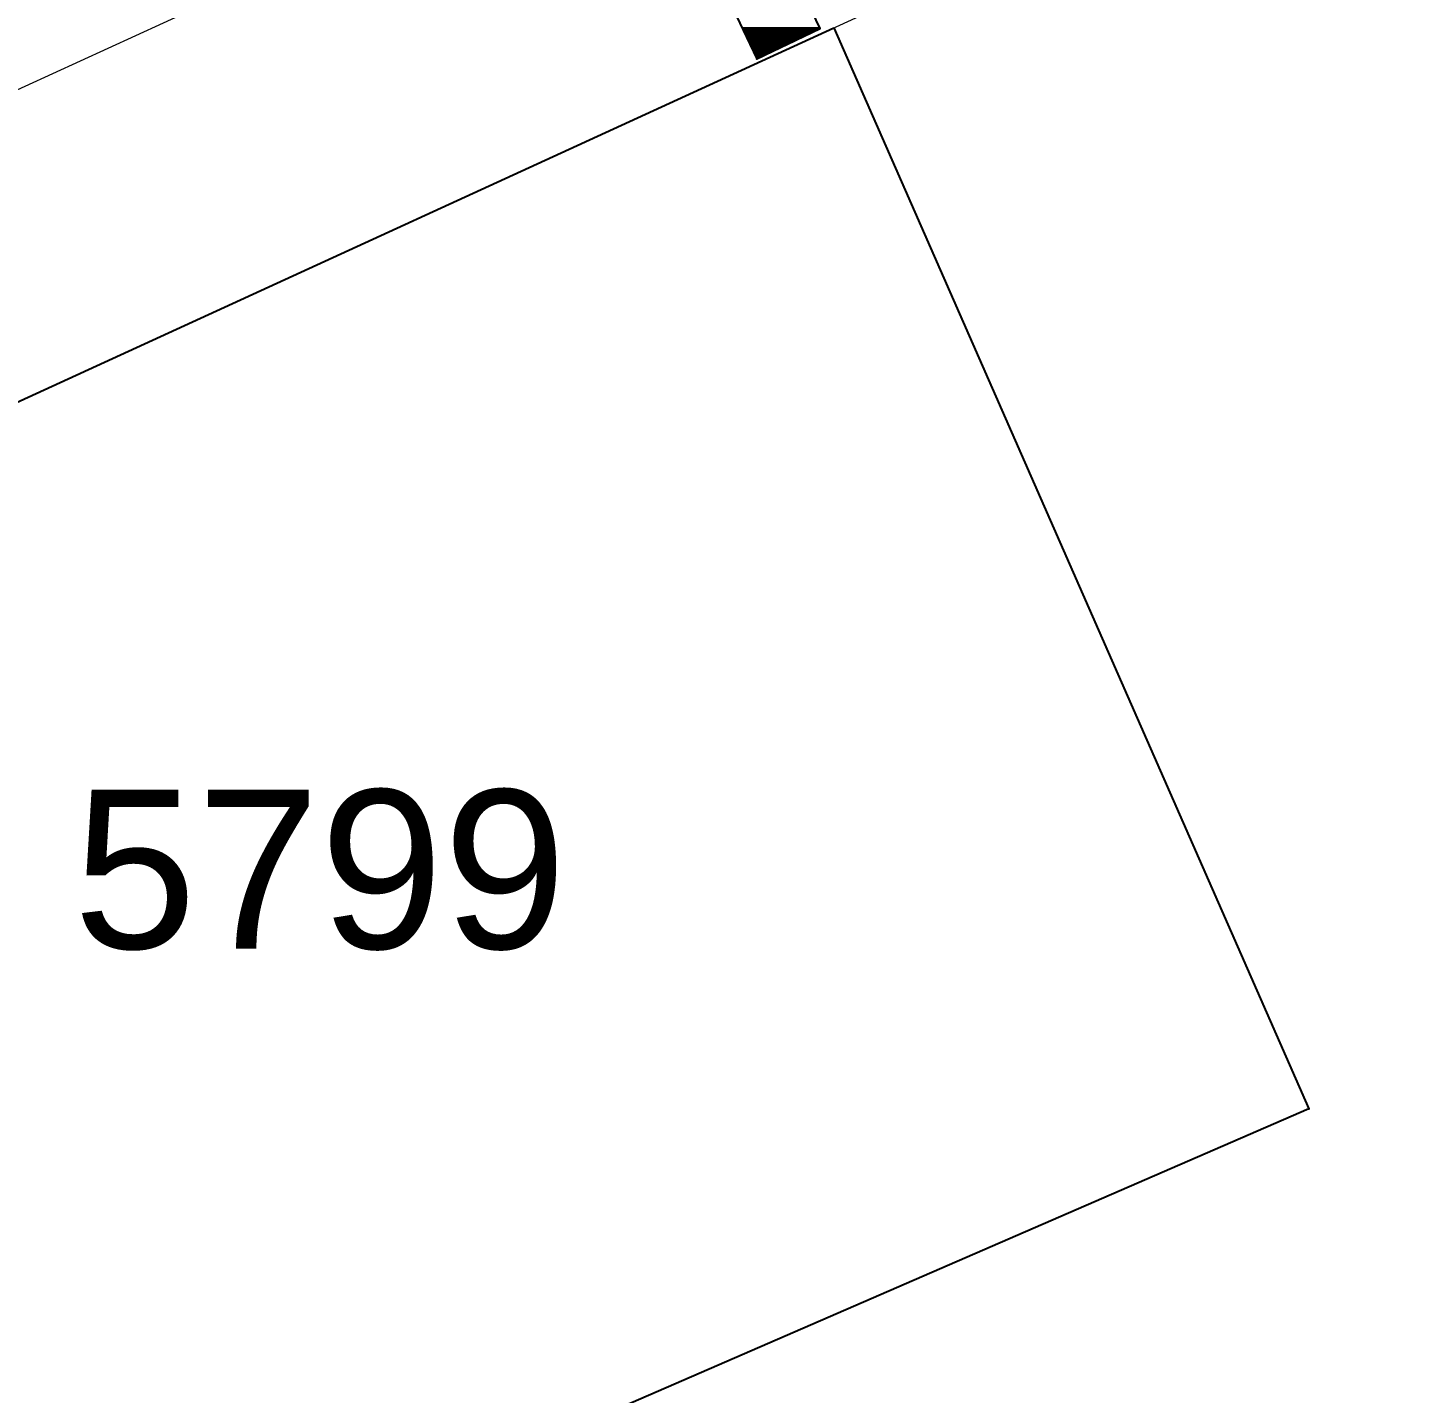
# Model space of a CAD drawing. Header units: centimetres. Extents: x 14449 to 53524, y -19051 to -10746.
# Drawn here: x 26210 to 26382.9, y -17580.5 to -17410.3 of the extents above; entities that cross this region are included whole.
import ezdxf

# ---------------------------------------------------------------- set-up
doc = ezdxf.new("R2010")
doc.units = ezdxf.units.CM
doc.layers.add('ADAKENARI', color=18, linetype='Continuous', lineweight=0)
doc.layers.add('ANTET_YAZI', color=5, linetype='Continuous', lineweight=0)
doc.styles.get("Standard").update_dxf_attribs({"font": 'arial.ttf'})

msp = doc.modelspace()

# ---------------------------------------------------------------- linework, layer by layer
for p, q in [((26111.17, -17501.67), (26310.5, -17410.28, 82.99)), ((26299.04, -17410.29), (26308.74, -17410.3)), ((26299.04, -17410.29), (26308.74, -17410.29)), ((26299.04, -17410.3), (26308.75, -17410.3)), ((26299.05, -17410.31), (26308.75, -17410.32)), ((26299.05, -17410.31), (26308.75, -17410.31)), ((26299.05, -17410.32), (26308.76, -17410.32)), ((26299.06, -17410.33), (26308.76, -17410.33)), ((26299.06, -17410.34), (26308.77, -17410.35)), ((26299.06, -17410.34), (26308.76, -17410.34)), ((26299.07, -17410.35), (26308.77, -17410.35)), ((26299.07, -17410.36), (26308.78, -17410.37)), ((26299.07, -17410.36), (26308.77, -17410.36)), ((26299.08, -17410.37), (26308.78, -17410.37)), ((26299.08, -17410.38), (26308.78, -17410.38)), ((26299.09, -17410.39), (26308.76, -17410.39)), ((26299.09, -17410.39), (26308.77, -17410.39)), ((26299.09, -17410.4), (26308.74, -17410.4)), ((26299.1, -17410.41), (26308.71, -17410.42)), ((26299.1, -17410.41), (26308.73, -17410.41)), ((26299.1, -17410.42), (26308.7, -17410.42)), ((26299.11, -17410.43), (26308.68, -17410.43)), ((26299.11, -17410.44), (26308.65, -17410.44)), ((26299.11, -17410.44), (26308.67, -17410.44)), ((26299.12, -17410.45), (26308.64, -17410.45)), ((26299.12, -17410.46), (26308.61, -17410.47)), ((26299.12, -17410.46), (26308.62, -17410.46)), ((26299.13, -17410.47), (26308.59, -17410.47)), ((26299.13, -17410.48), (26308.56, -17410.49)), ((26299.13, -17410.48), (26308.58, -17410.48)), ((26299.14, -17410.49), (26308.55, -17410.49)), ((26299.14, -17410.5), (26308.53, -17410.5)), ((26299.14, -17410.51), (26308.52, -17410.51)), ((26299.15, -17410.51), (26308.5, -17410.51)), ((26299.15, -17410.52), (26308.49, -17410.52)), ((26299.15, -17410.53), (26308.47, -17410.53)), ((26299.16, -17410.53), (26308.46, -17410.54)), ((26299.16, -17410.54), (26308.44, -17410.54)), ((26299.16, -17410.55), (26308.43, -17410.55)), ((26299.17, -17410.56), (26308.4, -17410.56)), ((26299.17, -17410.56), (26308.42, -17410.56)), ((26299.17, -17410.57), (26308.39, -17410.57)), ((26299.18, -17410.58), (26308.36, -17410.59)), ((26299.18, -17410.58), (26308.37, -17410.58)), ((26299.18, -17410.59), (26308.34, -17410.59)), ((26299.19, -17410.6), (26308.33, -17410.6)), ((26299.19, -17410.61), (26308.3, -17410.61)), ((26299.19, -17410.61), (26308.31, -17410.61)), ((26299.2, -17410.62), (26308.28, -17410.62)), ((26299.2, -17410.63), (26308.25, -17410.64)), ((26299.2, -17410.63), (26308.27, -17410.63)), ((26299.21, -17410.64), (26308.24, -17410.64)), ((26299.21, -17410.65), (26308.21, -17410.66)), ((26299.21, -17410.65), (26308.22, -17410.65)), ((26299.22, -17410.66), (26308.19, -17410.66)), ((26299.22, -17410.67), (26308.18, -17410.67)), ((26299.22, -17410.68), (26308.16, -17410.68)), ((26299.23, -17410.68), (26308.15, -17410.68)), ((26299.23, -17410.69), (26308.13, -17410.69)), ((26299.23, -17410.7), (26308.12, -17410.7)), ((26299.24, -17410.7), (26308.1, -17410.71)), ((26299.24, -17410.71), (26308.09, -17410.71)), ((26299.24, -17410.72), (26308.08, -17410.72)), ((26299.25, -17410.73), (26308.05, -17410.73)), ((26299.25, -17410.73), (26308.06, -17410.73)), ((26299.25, -17410.74), (26308.03, -17410.74)), ((26299.26, -17410.75), (26308, -17410.76)), ((26299.26, -17410.75), (26308.02, -17410.75)), ((26299.27, -17410.76), (26307.99, -17410.76)), ((26299.27, -17410.77), (26307.97, -17410.77)), ((26299.27, -17410.78), (26307.96, -17410.78)), ((26299.28, -17410.78), (26307.94, -17410.78)), ((26299.28, -17410.79), (26307.93, -17410.79)), ((26299.28, -17410.8), (26307.91, -17410.8)), ((26299.29, -17410.8), (26307.9, -17410.81)), ((26299.29, -17410.81), (26307.88, -17410.81)), ((26299.29, -17410.82), (26307.87, -17410.82)), ((26299.3, -17410.82), (26307.85, -17410.83)), ((26299.3, -17410.83), (26307.84, -17410.83)), ((26299.3, -17410.84), (26307.82, -17410.84)), ((26299.31, -17410.85), (26307.79, -17410.85)), ((26299.31, -17410.85), (26307.81, -17410.85)), ((26299.31, -17410.86), (26307.78, -17410.86)), ((26299.32, -17410.87), (26307.75, -17410.88)), ((26299.32, -17410.87), (26307.77, -17410.87)), ((26299.32, -17410.88), (26307.74, -17410.88)), ((26299.33, -17410.89), (26307.72, -17410.89)), ((26299.33, -17410.9), (26307.69, -17410.9)), ((26299.33, -17410.9), (26307.71, -17410.9)), ((26299.34, -17410.91), (26307.68, -17410.91)), ((26299.34, -17410.92), (26307.65, -17410.93)), ((26299.34, -17410.92), (26307.66, -17410.92)), ((26299.35, -17410.93), (26307.63, -17410.93)), ((26299.35, -17410.94), (26307.62, -17410.94)), ((26299.35, -17410.95), (26307.6, -17410.95)), ((26299.36, -17410.95), (26307.59, -17410.95)), ((26299.36, -17410.96), (26307.57, -17410.96)), ((26299.36, -17410.97), (26307.56, -17410.97)), ((26299.37, -17410.97), (26307.54, -17410.98)), ((26299.37, -17410.98), (26307.53, -17410.98)), ((26299.37, -17410.99), (26307.51, -17410.99)), ((26299.38, -17410.99), (26307.5, -17411)), ((26299.38, -17411), (26307.48, -17411)), ((26299.38, -17411.01), (26307.47, -17411.01)), ((26299.39, -17411.02), (26307.44, -17411.02)), ((26299.39, -17411.02), (26307.45, -17411.02)), ((26299.39, -17411.03), (26307.43, -17411.03)), ((26310.5, -17410.28, 82.99), (26369.74, -17545.06)), ((26299.4, -17411.04), (26307.4, -17411.05)), ((26299.4, -17411.04), (26307.41, -17411.04)), ((26299.4, -17411.05), (26307.38, -17411.05)), ((26299.41, -17411.06), (26307.37, -17411.06)), ((26299.41, -17411.07), (26307.34, -17411.07)), ((26299.41, -17411.07), (26307.35, -17411.07)), ((26299.42, -17411.08), (26307.32, -17411.08)), ((26299.42, -17411.09), (26307.29, -17411.1)), ((26299.42, -17411.09), (26307.31, -17411.09)), ((26299.43, -17411.1), (26307.28, -17411.1)), ((26299.43, -17411.11), (26307.26, -17411.11)), ((26299.43, -17411.12), (26307.25, -17411.12)), ((26299.44, -17411.12), (26307.23, -17411.12)), ((26299.44, -17411.13), (26307.22, -17411.13)), ((26299.44, -17411.14), (26307.2, -17411.14)), ((26299.45, -17411.14), (26307.19, -17411.15)), ((26299.45, -17411.15), (26307.17, -17411.15)), ((26299.46, -17411.16), (26307.14, -17411.17)), ((26299.46, -17411.16), (26307.16, -17411.16)), ((26299.46, -17411.17), (26307.13, -17411.17)), ((26299.47, -17411.18), (26307.11, -17411.18)), ((26299.47, -17411.19), (26307.09, -17411.19)), ((26299.47, -17411.19), (26307.1, -17411.19)), ((26299.48, -17411.2), (26307.07, -17411.2)), ((26299.48, -17411.21), (26307.04, -17411.22)), ((26299.48, -17411.21), (26307.06, -17411.21)), ((26299.49, -17411.22), (26307.03, -17411.22)), ((26299.49, -17411.23), (26307.01, -17411.23)), ((26299.49, -17411.24), (26307, -17411.24)), ((26299.5, -17411.24), (26306.98, -17411.24)), ((26299.5, -17411.25), (26306.97, -17411.25)), ((26299.5, -17411.26), (26306.95, -17411.26)), ((26299.51, -17411.26), (26306.94, -17411.27)), ((26299.51, -17411.27), (26306.92, -17411.27)), ((26299.51, -17411.28), (26306.91, -17411.28)), ((26299.52, -17411.29), (26306.88, -17411.29)), ((26299.52, -17411.29), (26306.89, -17411.29)), ((26299.52, -17411.3), (26306.86, -17411.3)), ((26299.53, -17411.31), (26306.83, -17411.31)), ((26299.53, -17411.31), (26306.85, -17411.31)), ((26299.53, -17411.32), (26306.82, -17411.32)), ((26299.54, -17411.33), (26306.79, -17411.34)), ((26299.54, -17411.33), (26306.8, -17411.33)), ((26299.54, -17411.34), (26306.77, -17411.34)), ((26299.55, -17411.35), (26306.76, -17411.35)), ((26299.55, -17411.36), (26306.73, -17411.36)), ((26299.55, -17411.36), (26306.75, -17411.36)), ((26299.56, -17411.37), (26306.72, -17411.37)), ((26299.56, -17411.38), (26306.69, -17411.39)), ((26299.56, -17411.38), (26306.7, -17411.38)), ((26299.57, -17411.39), (26306.67, -17411.39)), ((26299.57, -17411.4), (26306.66, -17411.4)), ((26299.57, -17411.41), (26306.64, -17411.41)), ((26299.58, -17411.41), (26306.63, -17411.41)), ((26299.58, -17411.42), (26306.61, -17411.42)), ((26299.58, -17411.43), (26306.6, -17411.43)), ((26299.59, -17411.43), (26306.58, -17411.44)), ((26299.59, -17411.44), (26306.57, -17411.44)), ((26299.59, -17411.45), (26306.55, -17411.45)), ((26299.6, -17411.46), (26306.52, -17411.46)), ((26299.6, -17411.46), (26306.54, -17411.46)), ((26299.6, -17411.47), (26306.51, -17411.47)), ((26299.61, -17411.48), (26306.48, -17411.48)), ((26299.61, -17411.48), (26306.49, -17411.48)), ((26299.61, -17411.49), (26306.46, -17411.49)), ((26299.62, -17411.5), (26306.44, -17411.51)), ((26299.62, -17411.5), (26306.45, -17411.5)), ((26299.62, -17411.51), (26306.42, -17411.51)), ((26299.63, -17411.52), (26306.41, -17411.52)), ((26299.63, -17411.53), (26306.38, -17411.53)), ((26299.63, -17411.53), (26306.39, -17411.53)), ((26299.64, -17411.54), (26306.36, -17411.54)), ((26299.64, -17411.55), (26306.35, -17411.55)), ((26299.65, -17411.55), (26306.33, -17411.56)), ((26299.65, -17411.56), (26306.32, -17411.56)), ((26299.65, -17411.57), (26306.3, -17411.57)), ((26299.66, -17411.58), (26306.27, -17411.58)), ((26299.66, -17411.58), (26306.29, -17411.58)), ((26299.66, -17411.59), (26306.26, -17411.59)), ((26299.67, -17411.6), (26306.23, -17411.61)), ((26299.67, -17411.6), (26306.24, -17411.6)), ((26299.67, -17411.61), (26306.21, -17411.61)), ((26299.68, -17411.62), (26306.2, -17411.62)), ((26299.68, -17411.63), (26306.17, -17411.63)), ((26299.68, -17411.63), (26306.18, -17411.63)), ((26299.69, -17411.64), (26306.15, -17411.64)), ((26299.69, -17411.65), (26306.12, -17411.65)), ((26299.69, -17411.65), (26306.14, -17411.65)), ((26299.7, -17411.66), (26306.11, -17411.66)), ((26299.7, -17411.67), (26306.08, -17411.68)), ((26299.7, -17411.67), (26306.1, -17411.67)), ((26299.71, -17411.68), (26306.07, -17411.68)), ((26299.71, -17411.69), (26306.05, -17411.69)), ((26299.71, -17411.7), (26306.04, -17411.7)), ((26299.72, -17411.7), (26306.02, -17411.7)), ((26299.72, -17411.71), (26306.01, -17411.71)), ((26299.72, -17411.72), (26305.99, -17411.72)), ((26299.73, -17411.72), (26305.98, -17411.73)), ((26299.73, -17411.73), (26305.96, -17411.73)), ((26299.73, -17411.74), (26305.95, -17411.74)), ((26299.74, -17411.75), (26305.92, -17411.75)), ((26299.74, -17411.75), (26305.93, -17411.75)), ((26299.74, -17411.76), (26305.9, -17411.76)), ((26299.75, -17411.77), (26305.87, -17411.78)), ((26299.75, -17411.77), (26305.89, -17411.77)), ((26299.75, -17411.78), (26305.86, -17411.78)), ((26299.76, -17411.79), (26305.84, -17411.79)), ((26299.76, -17411.8), (26305.81, -17411.8)), ((26299.76, -17411.8), (26305.83, -17411.8)), ((26299.77, -17411.81), (26305.8, -17411.81)), ((26299.77, -17411.82), (26305.77, -17411.82)), ((26299.77, -17411.82), (26305.78, -17411.82)), ((26299.78, -17411.83), (26305.76, -17411.83)), ((26299.78, -17411.84), (26305.73, -17411.85)), ((26299.78, -17411.84), (26305.74, -17411.84)), ((26299.79, -17411.85), (26305.71, -17411.85)), ((26299.79, -17411.86), (26305.7, -17411.86)), ((26299.79, -17411.87), (26305.68, -17411.87)), ((26299.8, -17411.87), (26305.67, -17411.87)), ((26299.8, -17411.88), (26305.65, -17411.88)), ((26299.8, -17411.89), (26305.64, -17411.89)), ((26299.81, -17411.89), (26305.62, -17411.9)), ((26299.81, -17411.9), (26305.61, -17411.9)), ((26299.81, -17411.91), (26305.59, -17411.91)), ((26299.82, -17411.92), (26305.56, -17411.92)), ((26299.82, -17411.92), (26305.58, -17411.92)), ((26299.82, -17411.93), (26305.55, -17411.93)), ((26299.83, -17411.94), (26305.52, -17411.95)), ((26299.83, -17411.94), (26305.53, -17411.94)), ((26299.84, -17411.95), (26305.5, -17411.95)), ((26299.84, -17411.96), (26305.49, -17411.96)), ((26299.84, -17411.97), (26305.47, -17411.97)), ((26299.85, -17411.97), (26305.46, -17411.97)), ((26299.85, -17411.98), (26305.45, -17411.98)), ((26299.85, -17411.99), (26305.43, -17411.99)), ((26299.86, -17411.99), (26305.42, -17411.99)), ((26299.86, -17412), (26305.4, -17412)), ((26299.86, -17412.01), (26305.39, -17412.01)), ((26299.87, -17412.01), (26305.37, -17412.02)), ((26299.87, -17412.02), (26305.36, -17412.02)), ((26299.87, -17412.03), (26305.34, -17412.03)), ((26299.88, -17412.04), (26305.31, -17412.04)), ((26299.88, -17412.04), (26305.33, -17412.04)), ((26299.88, -17412.05), (26305.3, -17412.05)), ((26299.89, -17412.06), (26305.27, -17412.07)), ((26299.89, -17412.06), (26305.28, -17412.06)), ((26299.89, -17412.07), (26305.25, -17412.07)), ((26299.9, -17412.08), (26305.24, -17412.08)), ((26299.9, -17412.09), (26305.21, -17412.09)), ((26299.9, -17412.09), (26305.22, -17412.09)), ((26299.91, -17412.1), (26305.19, -17412.1)), ((26299.91, -17412.11), (26305.16, -17412.11)), ((26299.91, -17412.11), (26305.18, -17412.11)), ((26299.92, -17412.12), (26305.15, -17412.12)), ((26299.92, -17412.13), (26305.13, -17412.13)), ((26299.92, -17412.14), (26305.12, -17412.14)), ((26299.93, -17412.14), (26305.11, -17412.14)), ((26299.93, -17412.15), (26305.09, -17412.15)), ((26299.93, -17412.16), (26305.08, -17412.16)), ((26299.94, -17412.16), (26305.06, -17412.16)), ((26299.94, -17412.17), (26305.05, -17412.17)), ((26299.94, -17412.18), (26305.03, -17412.18)), ((26299.95, -17412.18), (26305.02, -17412.19)), ((26299.95, -17412.19), (26305, -17412.19)), ((26299.95, -17412.2), (26304.99, -17412.2)), ((26299.96, -17412.21), (26304.96, -17412.21)), ((26299.96, -17412.21), (26304.97, -17412.21)), ((26299.96, -17412.22), (26304.94, -17412.22)), ((26299.97, -17412.23), (26304.91, -17412.24)), ((26299.97, -17412.23), (26304.93, -17412.23)), ((26299.97, -17412.24), (26304.9, -17412.24)), ((26299.98, -17412.25), (26304.88, -17412.25)), ((26299.98, -17412.26), (26304.85, -17412.26)), ((26299.98, -17412.26), (26304.87, -17412.26)), ((26299.99, -17412.27), (26304.84, -17412.27)), ((26299.99, -17412.28), (26304.81, -17412.28)), ((26299.99, -17412.28), (26304.82, -17412.28)), ((26300, -17412.29), (26304.79, -17412.29)), ((26300, -17412.3), (26304.78, -17412.3)), ((26300, -17412.31), (26304.77, -17412.31)), ((26300.01, -17412.31), (26304.75, -17412.31)), ((26300.01, -17412.32), (26304.74, -17412.32)), ((26300.01, -17412.33), (26304.72, -17412.33)), ((26300.02, -17412.33), (26304.71, -17412.33)), ((26300.02, -17412.34), (26304.69, -17412.34)), ((26300.03, -17412.35), (26304.66, -17412.36)), ((26300.03, -17412.35), (26304.68, -17412.35)), ((26300.03, -17412.36), (26304.65, -17412.36)), ((26300.04, -17412.37), (26304.63, -17412.37)), ((26300.04, -17412.38), (26304.6, -17412.38)), ((26300.04, -17412.38), (26304.62, -17412.38)), ((26300.05, -17412.39), (26304.59, -17412.39)), ((26300.05, -17412.4), (26304.56, -17412.41)), ((26300.05, -17412.4), (26304.57, -17412.4)), ((26300.06, -17412.41), (26304.54, -17412.41)), ((26300.06, -17412.42), (26304.53, -17412.42)), ((26300.06, -17412.43), (26304.51, -17412.43)), ((26300.07, -17412.43), (26304.5, -17412.43)), ((26300.07, -17412.44), (26304.48, -17412.44)), ((26300.07, -17412.45), (26304.47, -17412.45)), ((26300.08, -17412.45), (26304.46, -17412.45)), ((26300.08, -17412.46), (26304.44, -17412.46)), ((26300.08, -17412.47), (26304.43, -17412.47)), ((26300.09, -17412.48), (26304.4, -17412.48)), ((26300.09, -17412.48), (26304.41, -17412.48)), ((26300.09, -17412.49), (26304.38, -17412.49)), ((26300.1, -17412.5), (26304.35, -17412.5)), ((26300.1, -17412.5), (26304.37, -17412.5)), ((26300.1, -17412.51), (26304.34, -17412.51)), ((26300.11, -17412.52), (26304.31, -17412.53)), ((26300.11, -17412.52), (26304.32, -17412.52)), ((26300.11, -17412.53), (26304.29, -17412.53)), ((26300.12, -17412.54), (26304.28, -17412.54)), ((26300.12, -17412.55), (26304.25, -17412.55)), ((26300.12, -17412.55), (26304.26, -17412.55)), ((26300.13, -17412.56), (26304.23, -17412.56)), ((26300.13, -17412.57), (26304.2, -17412.58)), ((26300.13, -17412.57), (26304.22, -17412.57)), ((26300.14, -17412.58), (26304.19, -17412.58)), ((26300.14, -17412.59), (26304.17, -17412.59)), ((26300.14, -17412.6), (26304.16, -17412.6)), ((26300.15, -17412.6), (26304.14, -17412.6)), ((26300.15, -17412.61), (26304.13, -17412.61)), ((26300.15, -17412.62), (26304.12, -17412.62)), ((26300.16, -17412.62), (26304.1, -17412.62)), ((26300.16, -17412.63), (26304.09, -17412.63)), ((26300.16, -17412.64), (26304.07, -17412.64)), ((26300.17, -17412.65), (26304.04, -17412.65)), ((26300.17, -17412.65), (26304.06, -17412.65)), ((26300.17, -17412.66), (26304.03, -17412.66)), ((26300.18, -17412.67), (26304, -17412.67)), ((26300.18, -17412.67), (26304.01, -17412.67)), ((26300.18, -17412.68), (26303.98, -17412.68)), ((26300.19, -17412.69), (26303.95, -17412.7)), ((26300.19, -17412.69), (26303.97, -17412.69)), ((26300.19, -17412.7), (26303.94, -17412.7)), ((26300.2, -17412.71), (26303.92, -17412.71)), ((26300.2, -17412.72), (26303.89, -17412.72)), ((26300.2, -17412.72), (26303.91, -17412.72)), ((26300.21, -17412.73), (26303.88, -17412.73)), ((26300.21, -17412.74), (26303.86, -17412.74)), ((26300.22, -17412.74), (26303.85, -17412.75)), ((26300.22, -17412.75), (26303.83, -17412.75)), ((26300.22, -17412.76), (26303.82, -17412.76)), ((26300.23, -17412.77), (26303.79, -17412.77)), ((26300.23, -17412.77), (26303.8, -17412.77)), ((26300.23, -17412.78), (26303.78, -17412.78)), ((26300.24, -17412.79), (26303.75, -17412.79)), ((26300.24, -17412.79), (26303.76, -17412.79)), ((26300.24, -17412.8), (26303.73, -17412.8)), ((26300.25, -17412.81), (26303.72, -17412.81)), ((26300.25, -17412.82), (26303.69, -17412.82)), ((26300.25, -17412.82), (26303.7, -17412.82)), ((26300.26, -17412.83), (26303.67, -17412.83)), ((26300.26, -17412.84), (26303.64, -17412.84)), ((26300.26, -17412.84), (26303.66, -17412.84)), ((26300.27, -17412.85), (26303.63, -17412.85)), ((26300.27, -17412.86), (26303.6, -17412.87)), ((26300.27, -17412.86), (26303.61, -17412.86)), ((26300.28, -17412.87), (26303.58, -17412.87)), ((26300.28, -17412.88), (26303.57, -17412.88)), ((26300.28, -17412.89), (26303.55, -17412.89)), ((26300.29, -17412.89), (26303.54, -17412.89)), ((26300.29, -17412.9), (26303.52, -17412.9)), ((26300.29, -17412.91), (26303.51, -17412.91)), ((26300.3, -17412.91), (26303.49, -17412.91)), ((26300.3, -17412.92), (26303.48, -17412.92)), ((26300.3, -17412.93), (26303.46, -17412.93)), ((26300.31, -17412.94), (26303.44, -17412.94)), ((26300.31, -17412.94), (26303.45, -17412.94)), ((26300.31, -17412.95), (26303.42, -17412.95)), ((26300.32, -17412.96), (26303.39, -17412.96)), ((26300.32, -17412.96), (26303.41, -17412.96)), ((26300.32, -17412.97), (26303.38, -17412.97)), ((26300.33, -17412.98), (26303.36, -17412.98)), ((26300.33, -17412.99), (26303.33, -17412.99)), ((26300.33, -17412.99), (26303.35, -17412.99)), ((26300.34, -17413), (26303.32, -17413)), ((26300.34, -17413.01), (26303.29, -17413.01)), ((26300.34, -17413.01), (26303.3, -17413.01)), ((26300.35, -17413.02), (26303.27, -17413.02)), ((26300.35, -17413.03), (26303.24, -17413.04)), ((26300.35, -17413.03), (26303.26, -17413.03)), ((26300.36, -17413.04), (26303.23, -17413.04)), ((26300.36, -17413.05), (26303.21, -17413.05)), ((26300.36, -17413.06), (26303.2, -17413.06)), ((26300.37, -17413.06), (26303.18, -17413.06)), ((26300.37, -17413.07), (26303.17, -17413.07)), ((26300.37, -17413.08), (26303.15, -17413.08)), ((26300.38, -17413.08), (26303.14, -17413.08)), ((26300.38, -17413.09), (26303.13, -17413.09)), ((26300.38, -17413.1), (26303.11, -17413.1)), ((26300.39, -17413.11), (26303.08, -17413.11)), ((26300.39, -17413.11), (26303.1, -17413.11)), ((26300.4, -17413.12), (26303.07, -17413.12)), ((26300.4, -17413.13), (26303.04, -17413.13)), ((26300.4, -17413.13), (26303.05, -17413.13)), ((26300.41, -17413.14), (26303.02, -17413.14)), ((26300.41, -17413.15), (26303.01, -17413.15)), ((26300.41, -17413.16), (26302.99, -17413.16)), ((26300.42, -17413.16), (26302.98, -17413.16)), ((26300.42, -17413.17), (26302.96, -17413.17)), ((26300.42, -17413.18), (26302.95, -17413.18)), ((26300.43, -17413.18), (26302.93, -17413.18)), ((26300.43, -17413.19), (26302.92, -17413.19)), ((26300.43, -17413.2), (26302.9, -17413.2)), ((26300.44, -17413.2), (26302.89, -17413.21)), ((26300.44, -17413.21), (26302.87, -17413.21)), ((26300.44, -17413.22), (26302.86, -17413.22)), ((26300.45, -17413.23), (26302.83, -17413.23)), ((26300.45, -17413.23), (26302.84, -17413.23)), ((26300.45, -17413.24), (26302.81, -17413.24)), ((26300.46, -17413.25), (26302.79, -17413.25)), ((26300.46, -17413.25), (26302.8, -17413.25)), ((26300.46, -17413.26), (26302.77, -17413.26)), ((26300.47, -17413.27), (26302.76, -17413.27)), ((26300.47, -17413.28), (26302.73, -17413.28)), ((26300.47, -17413.28), (26302.74, -17413.28)), ((26300.48, -17413.29), (26302.71, -17413.29)), ((26300.48, -17413.3), (26302.68, -17413.3)), ((26300.48, -17413.3), (26302.7, -17413.3)), ((26300.49, -17413.31), (26302.67, -17413.31)), ((26300.49, -17413.32), (26302.65, -17413.32)), ((26300.49, -17413.33), (26302.64, -17413.33)), ((26300.5, -17413.33), (26302.62, -17413.33)), ((26300.5, -17413.34), (26302.61, -17413.34)), ((26300.5, -17413.35), (26302.59, -17413.35)), ((26300.51, -17413.35), (26302.58, -17413.35)), ((26300.51, -17413.36), (26302.56, -17413.36)), ((26300.51, -17413.37), (26302.55, -17413.37)), ((26300.52, -17413.37), (26302.53, -17413.38)), ((26300.52, -17413.38), (26302.52, -17413.38)), ((26300.52, -17413.39), (26302.5, -17413.39)), ((26300.53, -17413.4), (26302.47, -17413.4)), ((26300.53, -17413.4), (26302.49, -17413.4)), ((26300.53, -17413.41), (26302.46, -17413.41)), ((26300.54, -17413.42), (26302.43, -17413.42)), ((26300.54, -17413.42), (26302.45, -17413.42)), ((26300.54, -17413.43), (26302.42, -17413.43)), ((26300.55, -17413.44), (26302.4, -17413.44)), ((26300.55, -17413.45), (26302.37, -17413.45)), ((26300.55, -17413.45), (26302.39, -17413.45)), ((26300.56, -17413.46), (26302.36, -17413.46)), ((26300.56, -17413.47), (26302.33, -17413.47)), ((26300.56, -17413.47), (26302.34, -17413.47)), ((26300.57, -17413.48), (26302.31, -17413.48)), ((26300.57, -17413.49), (26302.3, -17413.49)), ((26300.57, -17413.5), (26302.28, -17413.5)), ((26300.58, -17413.5), (26302.27, -17413.5)), ((26300.58, -17413.51), (26302.25, -17413.51)), ((26300.59, -17413.52), (26302.22, -17413.52)), ((26300.59, -17413.52), (26302.24, -17413.52)), ((26300.59, -17413.53), (26302.21, -17413.53)), ((26300.6, -17413.54), (26302.18, -17413.54)), ((26300.6, -17413.54), (26302.19, -17413.54)), ((26300.6, -17413.55), (26302.16, -17413.55)), ((26300.61, -17413.56), (26302.15, -17413.56)), ((26300.61, -17413.57), (26302.12, -17413.57)), ((26300.61, -17413.57), (26302.14, -17413.57)), ((26300.62, -17413.58), (26302.11, -17413.58)), ((26300.62, -17413.59), (26302.08, -17413.59)), ((26300.62, -17413.59), (26302.09, -17413.59)), ((26300.63, -17413.6), (26302.06, -17413.6)), ((26300.63, -17413.61), (26302.05, -17413.61)), ((26300.63, -17413.62), (26302.03, -17413.62)), ((26300.64, -17413.62), (26302.02, -17413.62)), ((26300.64, -17413.63), (26302, -17413.63)), ((26300.64, -17413.64), (26301.99, -17413.64)), ((26300.65, -17413.64), (26301.97, -17413.64)), ((26300.65, -17413.65), (26301.96, -17413.65)), ((26300.65, -17413.66), (26301.94, -17413.66)), ((26300.66, -17413.67), (26301.91, -17413.67)), ((26300.66, -17413.67), (26301.93, -17413.67)), ((26300.66, -17413.68), (26301.9, -17413.68)), ((26300.67, -17413.69), (26301.87, -17413.69)), ((26300.67, -17413.69), (26301.88, -17413.69)), ((26300.67, -17413.7), (26301.85, -17413.7)), ((26300.68, -17413.71), (26301.82, -17413.71)), ((26300.68, -17413.71), (26301.84, -17413.71)), ((26300.68, -17413.72), (26301.81, -17413.72)), ((26300.69, -17413.73), (26301.8, -17413.73)), ((26300.69, -17413.74), (26301.77, -17413.74)), ((26300.69, -17413.74), (26301.78, -17413.74)), ((26300.7, -17413.75), (26301.75, -17413.75)), ((26300.7, -17413.76), (26301.72, -17413.76)), ((26300.7, -17413.76), (26301.74, -17413.76)), ((26300.71, -17413.77), (26301.71, -17413.77)), ((26300.71, -17413.78), (26301.69, -17413.78)), ((26300.71, -17413.79), (26301.68, -17413.79)), ((26300.72, -17413.79), (26301.66, -17413.79)), ((26300.72, -17413.8), (26301.65, -17413.8)), ((26300.72, -17413.81), (26301.63, -17413.81)), ((26300.73, -17413.81), (26301.62, -17413.81)), ((26300.73, -17413.82), (26301.6, -17413.82)), ((26300.73, -17413.83), (26301.59, -17413.83)), ((26300.74, -17413.84), (26301.56, -17413.84)), ((26300.74, -17413.84), (26301.57, -17413.84)), ((26300.74, -17413.85), (26301.54, -17413.85)), ((26300.75, -17413.86), (26301.51, -17413.86)), ((26300.75, -17413.86), (26301.53, -17413.86)), ((26300.75, -17413.87), (26301.5, -17413.87)), ((26300.76, -17413.88), (26301.47, -17413.88)), ((26300.76, -17413.88), (26301.48, -17413.88)), ((26300.76, -17413.89), (26301.46, -17413.89)), ((26300.77, -17413.9), (26301.44, -17413.9)), ((26300.77, -17413.91), (26301.43, -17413.91)), ((26300.78, -17413.91), (26301.41, -17413.91)), ((26300.78, -17413.92), (26301.4, -17413.92)), ((26300.78, -17413.93), (26301.38, -17413.93)), ((26300.79, -17413.93), (26301.37, -17413.93)), ((26300.79, -17413.94), (26301.35, -17413.94)), ((26300.79, -17413.95), (26301.34, -17413.95)), ((26300.8, -17413.96), (26301.31, -17413.96)), ((26300.8, -17413.96), (26301.32, -17413.96)), ((26300.8, -17413.97), (26301.29, -17413.97)), ((26300.81, -17413.98), (26301.26, -17413.98)), ((26300.81, -17413.98), (26301.28, -17413.98)), ((26300.81, -17413.99), (26301.25, -17413.99)), ((26300.82, -17414), (26301.23, -17414)), ((26300.82, -17414.01), (26301.2, -17414.01)), ((26300.82, -17414.01), (26301.22, -17414.01)), ((26300.83, -17414.02), (26301.19, -17414.02)), ((26300.83, -17414.03), (26301.16, -17414.03)), ((26300.83, -17414.03), (26301.17, -17414.03)), ((26300.84, -17414.04), (26301.15, -17414.04)), ((26300.84, -17414.05), (26301.12, -17414.05)), ((26300.84, -17414.05), (26301.13, -17414.05)), ((26300.85, -17414.06), (26301.1, -17414.06)), ((26300.85, -17414.07), (26301.09, -17414.07)), ((26300.85, -17414.08), (26301.07, -17414.08)), ((26300.86, -17414.08), (26301.06, -17414.08)), ((26300.86, -17414.09), (26301.04, -17414.09)), ((26300.86, -17414.1), (26301.03, -17414.1)), ((26300.87, -17414.1), (26301.01, -17414.1)), ((26300.87, -17414.11), (26301, -17414.11)), ((26300.87, -17414.12), (26300.98, -17414.12)), ((26300.88, -17414.13), (26300.95, -17414.13)), ((26300.88, -17414.13), (26300.97, -17414.13)), ((26369.74, -17545.06), (26167.87, -17632.63))]:
    msp.add_line(p, q)
msp.add_lwpolyline([(26300.89, -17414.16), (26308.78, -17410.38), (26305.79, -17404.12), (26297.9, -17407.9), (26300.89, -17414.16)])
for p in [(26300.88, -17414.14), (26300.89, -17414.15), (26300.89, -17414.15), (26369.74, -17545.06)]:
    msp.add_point(p)
at = {"layer": 'ADAKENARI'}
for p, q in [((26064.44, -17484.14), (26382.83, -17338.16)), ((26077.3, -17517.21), (26382.88, -17377.1))]:
    msp.add_line(p, q, dxfattribs=at)

# ---------------------------------------------------------------- texts
at = {"layer": 'ANTET_YAZI'}
msp.add_text('5799', height=19.801, rotation=359.9888, dxfattribs=at).set_placement((26215.64, -17525.08))

doc.saveas('drawing.dxf')
